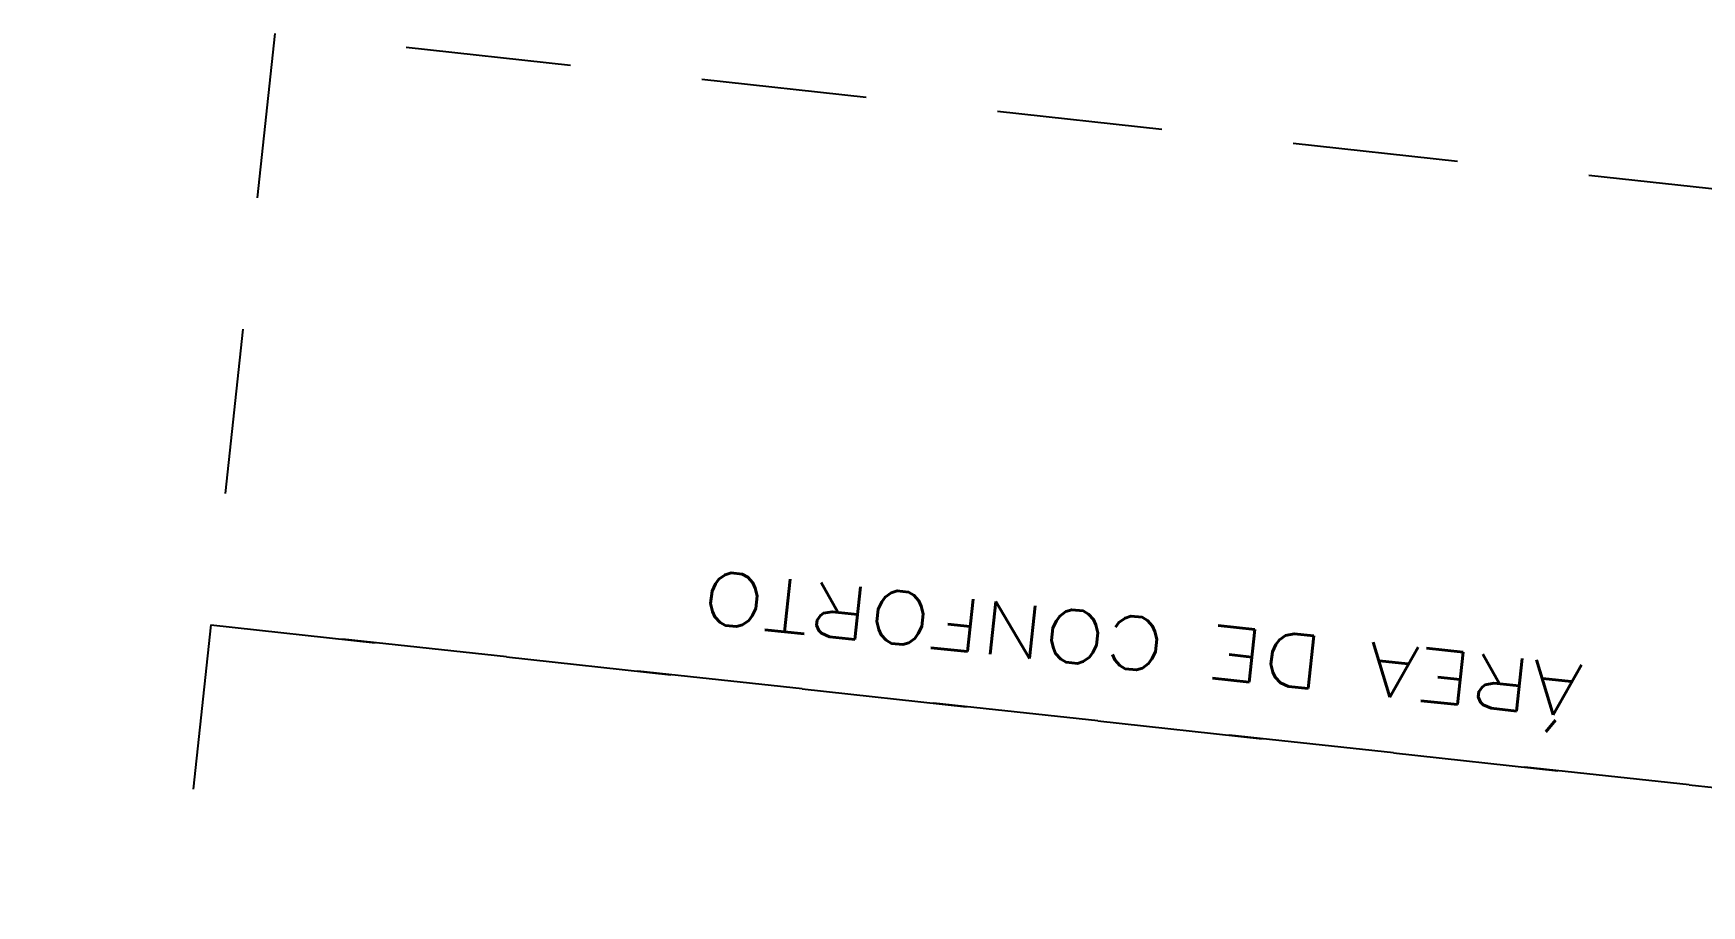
# Model space of a CAD drawing. Extents: x -14.2 to 52.3, y 3.7 to 90.9.
# Drawn here: x 27.215 to 28.477, y 39.536 to 40.195 of the extents above; entities that cross this region are included whole.
import ezdxf

# ---------------------------------------------------------------- set-up
doc = ezdxf.new("R2010")
doc.units = 0
doc.linetypes.add('limpo_PINI-PSG-PE-0102-LAZ-R00$0$HIDDEN2', pattern=[0.1875, 0.125, -0.0625])
doc.layers.add('limpo_PINI-PSG-PE-0102-LAZ-R00$0$PA_EQUI', color=1, linetype='Continuous')
doc.layers.add('XR_ARQT', color=7, linetype='Continuous')
doc.styles.add('limpo_PINI-PSG-PE-0102-LAZ-R00$0$COTA', font='romans.shx', dxfattribs={"width": 1.25})

# ---------------------------------------------------------------- blocks, each defined once
blk = doc.blocks.new('limpo_PINI-PSG-PE-0102-LAZ-R00$0$EQUIP TRANSF DW')
at = {"color": 252, "linetype": 'limpo_PINI-PSG-PE-0102-LAZ-R00$0$HIDDEN2'}
for points in [[(1.8, 0), (0, 0), (0, -1.25), (1.8, -1.25)], [(1.8, -1.25), (0, -1.25), (0, -1.7), (1.8, -1.7)]]:
    blk.add_lwpolyline(points, close=True, dxfattribs=at)
at = {"layer": 'Defpoints', "color": 252, "linetype": 'limpo_PINI-PSG-PE-0102-LAZ-R00$0$HIDDEN2', "insert": (0.7637, -1.2915), "char_height": 0.04, "attachment_point": 1, "style": 'limpo_PINI-PSG-PE-0102-LAZ-R00$0$COTA'}
blk.add_mtext_dynamic_manual_height_columns('ÁREA DE CONFORTO', width=1.58938, gutter_width=17.5, heights=[0], dxfattribs=at)
blk = doc.blocks.new('limpo_PINI-PSG-PE-0102-LAZ-R00')
at = {"layer": 'limpo_PINI-PSG-PE-0102-LAZ-R00$0$PA_EQUI', "rotation": 173.8297352049988}
blk.add_blockref('limpo_PINI-PSG-PE-0102-LAZ-R00$0$EQUIP TRANSF DW', (29.0462, 38.2947, 0), dxfattribs=at)

msp = doc.modelspace()

# ---------------------------------------------------------------- block references
at = {"layer": 'XR_ARQT'}
msp.add_blockref('limpo_PINI-PSG-PE-0102-LAZ-R00', (-0.0418, 0.017), dxfattribs=at)

doc.saveas('drawing.dxf')
